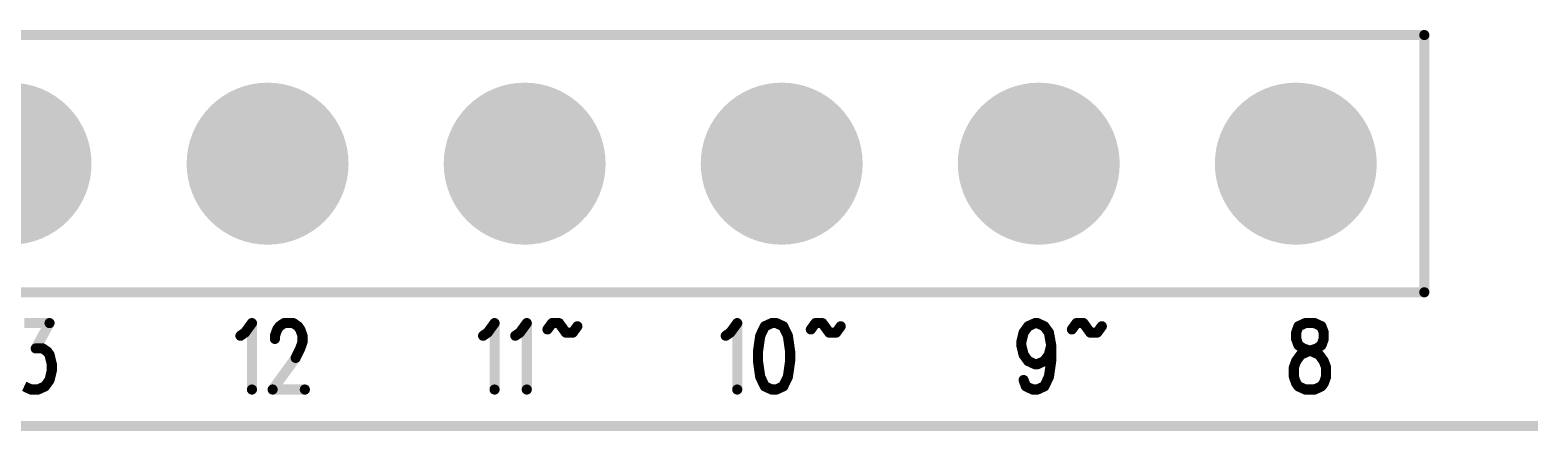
# Model space of a CAD drawing. Extents: x 97 to 206, y 100 to 175.
# Drawn here: x 152.01 to 166.82, y 157.45 to 161.41 of the extents above; entities that cross this region are included whole.
import ezdxf

# ---------------------------------------------------------------- set-up
doc = ezdxf.new("R2010")
doc.units = 0
doc.layers.get('0').update_dxf_attribs({"linetype": 'CONTINUOUS'})
doc.layers.add('MASK-TOP_PHO', color=10, linetype='CONTINUOUS')
doc.layers.add('SILK-TOP_PHO', color=9, linetype='CONTINUOUS')

# ---------------------------------------------------------------- blocks, each defined once
blk = doc.blocks.new('ROUND_1')
at = {"const_width": 0.050038}
blk.add_lwpolyline([(-0.025018, 0, 1), (0.025018, 0, 1)], format="xyb", close=True, dxfattribs=at)
blk = doc.blocks.new('ROUND_171')
at = {"const_width": 0.799972}
blk.add_lwpolyline([(-0.399986, 0, 1), (0.399986, 0, 1)], format="xyb", close=True, dxfattribs=at)

msp = doc.modelspace()

# ---------------------------------------------------------------- linework, layer by layer
at = {"layer": 'SILK-TOP_PHO', "const_width": 0.100076}
for points in [[(144.194784, 161.35985), (165.784784, 161.35985)], [(165.784784, 161.35985), (165.784784, 158.81985)], [(165.784784, 158.81985), (140.384784, 158.81985)], [(151.949912, 158.515558), (152.200102, 158.515558)], [(152.200102, 158.515558), (152.063704, 158.265622)], [(154.131772, 158.421832), (154.200098, 158.515558)], [(154.200098, 158.515558), (154.200098, 157.859476)], [(154.427174, 158.39059), (154.450034, 158.453074)], [(154.450034, 158.453074), (154.47264, 158.484316)], [(154.47264, 158.484316), (154.518106, 158.515558)], [(154.518106, 158.515558), (154.609038, 158.515558)], [(154.609038, 158.515558), (154.654504, 158.484316)], [(154.654504, 158.484316), (154.677364, 158.453074)], [(154.677364, 158.453074), (154.69997, 158.39059)], [(156.529532, 158.421832), (156.597604, 158.515558)], [(156.597604, 158.515558), (156.597604, 157.859476)], [(156.847794, 158.421832), (156.915866, 158.515558)], [(156.915866, 158.515558), (156.915866, 157.859476)], [(157.120336, 158.453074), (157.165802, 158.515558)], [(157.165802, 158.515558), (157.234128, 158.515558)], [(157.234128, 158.515558), (157.3022, 158.421832)], [(157.370526, 158.421832), (157.415992, 158.484316)], [(158.927292, 158.421832), (158.995364, 158.515558)], [(158.995364, 158.515558), (158.995364, 157.859476)], [(159.26816, 158.484316), (159.222694, 158.39059)], [(159.336486, 158.515558), (159.26816, 158.484316)], [(159.381698, 158.515558), (159.336486, 158.515558)], [(159.450024, 158.484316), (159.381698, 158.515558)], [(159.49549, 158.39059), (159.450024, 158.484316)], [(159.72282, 158.453074), (159.768286, 158.515558)], [(159.768286, 158.515558), (159.836358, 158.515558)], [(159.836358, 158.515558), (159.90443, 158.421832)], [(159.972756, 158.421832), (160.018222, 158.484316)], [(161.824924, 158.421832), (161.87039, 158.484316)], [(161.87039, 158.484316), (161.938716, 158.515558)], [(161.938716, 158.515558), (161.961322, 158.515558)], [(161.961322, 158.515558), (162.029648, 158.484316)], [(162.029648, 158.484316), (162.075114, 158.421832)], [(162.30219, 158.453074), (162.347656, 158.515558)], [(162.347656, 158.515558), (162.415982, 158.515558)], [(162.415982, 158.515558), (162.484054, 158.421832)], [(162.55238, 158.421832), (162.597846, 158.484316)], [(164.540946, 158.484316), (164.518086, 158.421832)], [(164.609018, 158.515558), (164.540946, 158.484316)], [(164.69995, 158.515558), (164.609018, 158.515558)], [(164.768276, 158.484316), (164.69995, 158.515558)], [(164.790882, 158.421832), (164.768276, 158.484316)], [(154.086306, 158.39059), (154.131772, 158.421832)], [(154.427174, 158.359348), (154.427174, 158.39059)], [(154.69997, 158.328106), (154.677364, 158.265622)], [(154.69997, 158.39059), (154.69997, 158.328106)], [(156.484066, 158.39059), (156.529532, 158.421832)], [(156.802328, 158.39059), (156.847794, 158.421832)], [(157.3022, 158.421832), (157.370526, 158.421832)], [(158.881826, 158.39059), (158.927292, 158.421832)], [(159.222694, 158.39059), (159.200088, 158.23438)], [(159.518096, 158.23438), (159.49549, 158.39059)], [(159.90443, 158.421832), (159.972756, 158.421832)], [(161.802318, 158.328106), (161.824924, 158.421832)], [(161.802318, 158.296864), (161.802318, 158.328106)], [(161.824924, 158.203138), (161.802318, 158.296864)], [(162.075114, 158.421832), (162.09772, 158.296864)], [(162.09772, 158.296864), (162.075114, 158.203138)], [(162.09772, 158.296864), (162.09772, 158.140654)], [(162.484054, 158.421832), (162.55238, 158.421832)], [(164.518086, 158.421832), (164.518086, 158.359348)], [(164.518086, 158.359348), (164.540946, 158.296864)], [(164.540946, 158.296864), (164.586412, 158.265622)], [(164.72281, 158.265622), (164.768276, 158.296864)], [(164.768276, 158.296864), (164.790882, 158.359348)], [(164.790882, 158.359348), (164.790882, 158.421832)], [(152.063704, 158.265622), (152.131776, 158.265622)], [(152.131776, 158.265622), (152.177242, 158.23438)], [(152.177242, 158.23438), (152.200102, 158.203138)], [(152.200102, 158.203138), (152.222708, 158.109412)], [(154.631898, 158.171896), (154.404568, 157.859476)], [(154.677364, 158.265622), (154.631898, 158.171896)], [(159.200088, 158.23438), (159.200088, 158.140654)], [(159.518096, 158.140654), (159.518096, 158.23438)], [(161.87039, 158.140654), (161.824924, 158.203138)], [(162.075114, 158.203138), (162.029648, 158.140654)], [(164.518086, 158.140654), (164.563552, 158.203138)], [(164.563552, 158.203138), (164.631878, 158.23438)], [(164.586412, 158.265622), (164.677344, 158.23438)], [(164.631878, 158.23438), (164.72281, 158.265622)], [(164.677344, 158.23438), (164.745416, 158.203138)], [(164.745416, 158.203138), (164.790882, 158.140654)], [(152.222708, 158.046928), (152.200102, 157.953202)], [(152.222708, 158.109412), (152.222708, 158.046928)], [(159.200088, 158.140654), (159.222694, 157.984444)], [(159.49549, 157.984444), (159.518096, 158.140654)], [(161.938716, 158.109412), (161.87039, 158.140654)], [(161.961322, 158.109412), (161.938716, 158.109412)], [(162.029648, 158.140654), (161.961322, 158.109412)], [(162.09772, 158.140654), (162.075114, 157.984444)], [(164.49548, 158.07817), (164.518086, 158.140654)], [(164.49548, 157.984444), (164.49548, 158.07817)], [(164.790882, 158.140654), (164.813742, 158.07817)], [(164.813742, 158.07817), (164.813742, 157.984444)], [(152.018238, 157.859476), (151.949912, 157.890718)], [(152.08631, 157.859476), (152.018238, 157.859476)], [(152.154636, 157.890718), (152.08631, 157.859476)], [(152.200102, 157.953202), (152.154636, 157.890718)], [(154.404568, 157.859476), (154.72283, 157.859476)], [(159.222694, 157.984444), (159.26816, 157.890718)], [(159.26816, 157.890718), (159.336486, 157.859476)], [(159.336486, 157.859476), (159.381698, 157.859476)], [(159.381698, 157.859476), (159.450024, 157.890718)], [(159.450024, 157.890718), (159.49549, 157.984444)], [(161.847784, 157.890718), (161.824924, 157.953202)], [(161.915856, 157.859476), (161.847784, 157.890718)], [(161.961322, 157.859476), (161.915856, 157.859476)], [(162.029648, 157.890718), (161.961322, 157.859476)], [(162.075114, 157.984444), (162.029648, 157.890718)], [(164.518086, 157.92196), (164.49548, 157.984444)], [(164.540946, 157.890718), (164.518086, 157.92196)], [(164.609018, 157.859476), (164.540946, 157.890718)], [(164.69995, 157.859476), (164.609018, 157.859476)], [(164.768276, 157.890718), (164.69995, 157.859476)], [(164.790882, 157.92196), (164.768276, 157.890718)], [(164.813742, 157.984444), (164.790882, 157.92196)], [(140.5001, 157.500066), (167.500046, 157.500066)]]:
    msp.add_lwpolyline(points, dxfattribs=at)

# ---------------------------------------------------------------- block references
at = {"layer": 'MASK-TOP_PHO'}
for p in [(151.814784, 160.08985), (154.354784, 160.08985), (156.894784, 160.08985), (159.434784, 160.08985), (161.974784, 160.08985), (164.514784, 160.08985)]:
    msp.add_blockref('ROUND_171', p, dxfattribs=at)
at = {"layer": 'SILK-TOP_PHO'}
for p in [(165.784784, 161.35985), (165.784784, 158.81985), (152.200102, 158.515558), (154.200098, 158.515558), (154.450034, 158.453074), (154.47264, 158.484316), (154.518106, 158.515558), (154.609038, 158.515558), (154.654504, 158.484316), (154.677364, 158.453074), (156.597604, 158.515558), (156.915866, 158.515558), (157.120336, 158.453074), (157.165802, 158.515558), (157.234128, 158.515558), (157.415992, 158.484316), (158.995364, 158.515558), (159.26816, 158.484316), (159.336486, 158.515558), (159.336486, 158.515558), (159.381698, 158.515558), (159.450024, 158.484316), (159.72282, 158.453074), (159.768286, 158.515558), (159.836358, 158.515558), (160.018222, 158.484316), (161.87039, 158.484316), (161.938716, 158.515558), (161.961322, 158.515558), (162.029648, 158.484316), (162.30219, 158.453074), (162.347656, 158.515558), (162.415982, 158.515558), (162.597846, 158.484316), (164.540946, 158.484316), (164.609018, 158.515558), (164.609018, 158.515558), (164.69995, 158.515558), (164.768276, 158.484316), (154.086306, 158.39059), (154.131772, 158.421832), (154.427174, 158.39059), (154.427174, 158.359348), (154.69997, 158.39059), (154.69997, 158.328106), (156.484066, 158.39059), (156.529532, 158.421832), (156.802328, 158.39059), (156.847794, 158.421832), (157.3022, 158.421832), (157.370526, 158.421832), (158.881826, 158.39059), (158.927292, 158.421832), (159.222694, 158.39059), (159.49549, 158.39059), (159.90443, 158.421832), (159.972756, 158.421832), (161.802318, 158.328106), (161.802318, 158.296864), (161.824924, 158.421832), (162.075114, 158.421832), (162.09772, 158.296864), (162.09772, 158.296864), (162.484054, 158.421832), (162.55238, 158.421832), (164.518086, 158.421832), (164.518086, 158.359348), (164.540946, 158.296864), (164.768276, 158.296864), (164.790882, 158.421832), (164.790882, 158.359348), (152.063704, 158.265622), (152.131776, 158.265622), (152.177242, 158.23438), (152.200102, 158.203138), (154.631898, 158.171896), (154.677364, 158.265622), (159.200088, 158.23438), (159.518096, 158.23438), (161.824924, 158.203138), (162.075114, 158.203138), (164.563552, 158.203138), (164.586412, 158.265622), (164.631878, 158.23438), (164.677344, 158.23438), (164.72281, 158.265622), (164.745416, 158.203138), (152.222708, 158.109412), (152.222708, 158.046928), (159.200088, 158.140654), (159.518096, 158.140654), (161.87039, 158.140654), (161.938716, 158.109412), (161.961322, 158.109412), (162.029648, 158.140654), (162.09772, 158.140654), (164.49548, 158.07817), (164.518086, 158.140654), (164.790882, 158.140654), (164.813742, 158.07817), (152.018238, 157.859476), (152.08631, 157.859476), (152.154636, 157.890718), (152.200102, 157.953202), (154.200098, 157.859476), (154.404568, 157.859476), (154.72283, 157.859476), (156.597604, 157.859476), (156.915866, 157.859476), (158.995364, 157.859476), (159.222694, 157.984444), (159.26816, 157.890718), (159.336486, 157.859476), (159.381698, 157.859476), (159.450024, 157.890718), (159.49549, 157.984444), (161.824924, 157.953202), (161.847784, 157.890718), (161.915856, 157.859476), (161.961322, 157.859476), (162.029648, 157.890718), (162.075114, 157.984444), (164.49548, 157.984444), (164.518086, 157.92196), (164.540946, 157.890718), (164.609018, 157.859476), (164.69995, 157.859476), (164.768276, 157.890718), (164.790882, 157.92196), (164.813742, 157.984444)]:
    msp.add_blockref('ROUND_1', p, dxfattribs=at)

doc.saveas('drawing.dxf')
